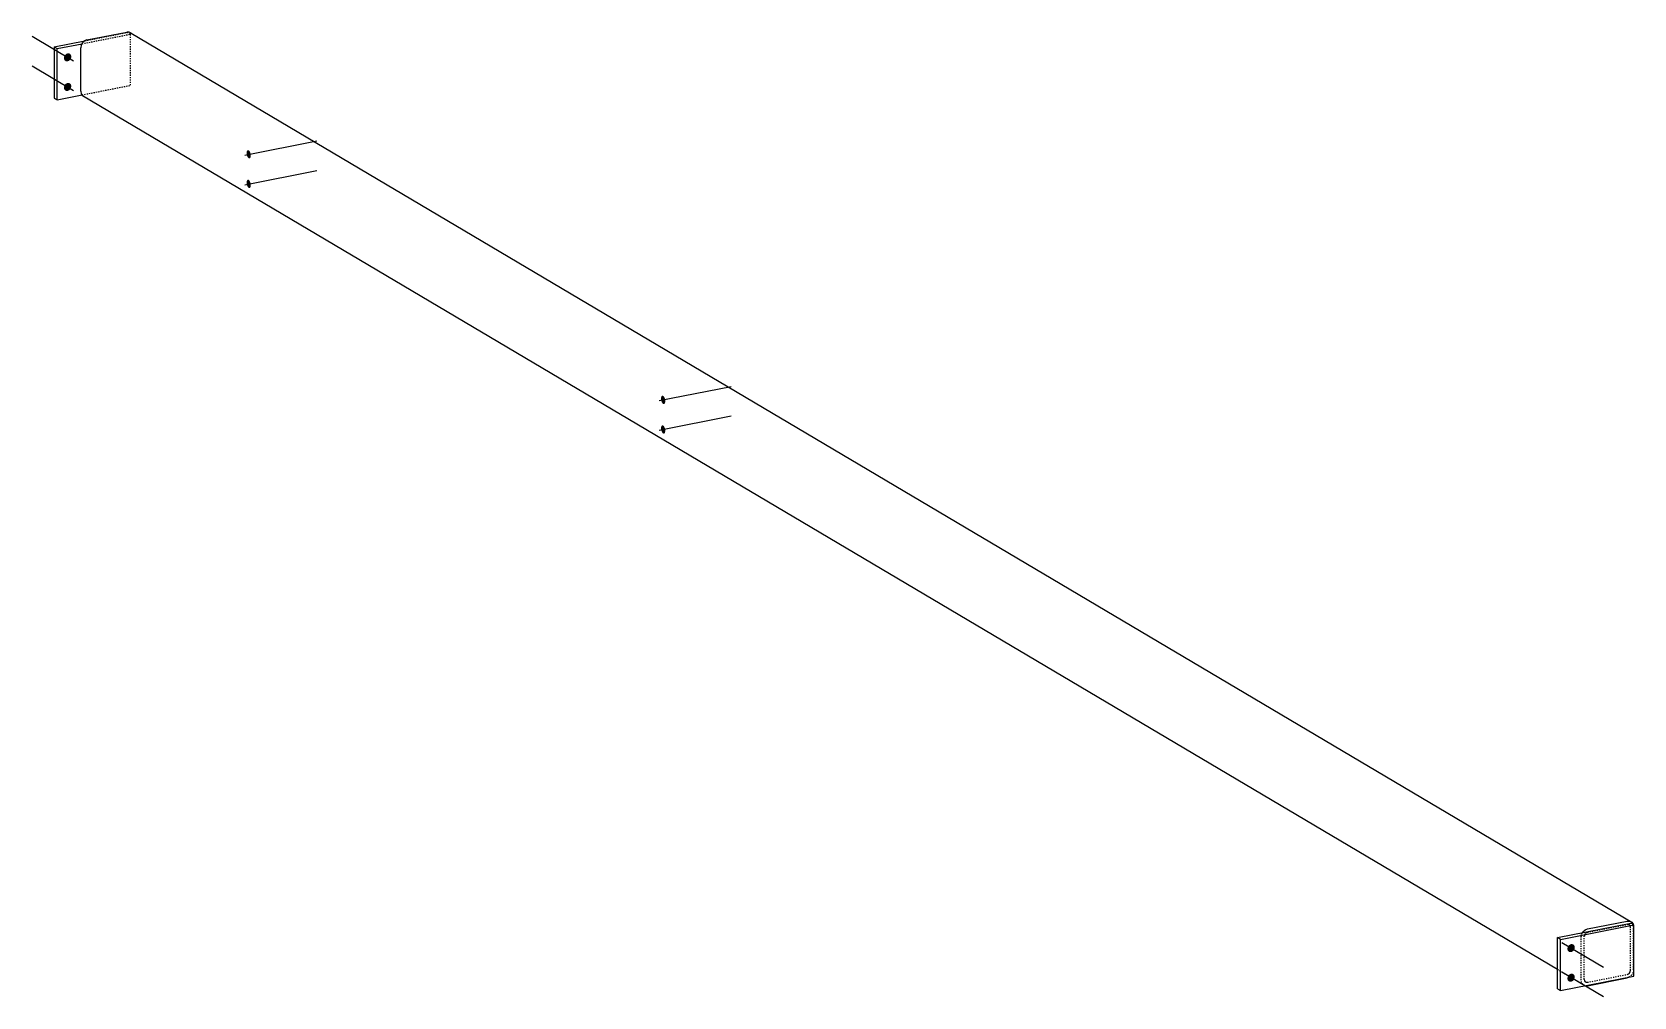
# Model space of a CAD drawing. Header units: millimetres. Extents: x 37 to 35777, y 5 to 1633.
# Drawn here: x 37 to 2684, y 39 to 1633 of the extents above; entities that cross this region are included whole.
import ezdxf

# ---------------------------------------------------------------- set-up
doc = ezdxf.new("R2010")
doc.units = ezdxf.units.MM
doc.linetypes.add('DXK_LINE_DOT2', pattern=[3.9198, 1.9599, -1.9599])
doc.layers.add('STÅL', color=7, linetype='Continuous')

msp = doc.modelspace()

# ---------------------------------------------------------------- hatches: boundary and pattern name
at = {"layer": 'STÅL', "linetype": 'Continuous'}
for points in [[(90.4, 1594.3), (91.3, 1595.5), (92.3, 1596.5), (93.5, 1597.3), (94.7, 1597.8), (96, 1598), (97.2, 1598), (98.4, 1597.7), (99.4, 1597.1), (100.3, 1596.2), (100.9, 1595.1), (101.3, 1593.9), (101.4, 1592.6), (101.3, 1591.2), (100.9, 1589.8), (100.2, 1588.5), (99.4, 1587.3), (98.4, 1586.3), (97.2, 1585.5), (96, 1585), (94.7, 1584.7), (93.5, 1584.8), (92.3, 1585.1), (91.3, 1585.7), (90.4, 1586.5), (89.8, 1587.6), (89.4, 1588.8), (89.3, 1590.2), (89.4, 1591.6), (89.8, 1593)], [(90.4, 1545.4), (91.3, 1546.6), (92.3, 1547.6), (93.5, 1548.4), (94.7, 1548.9), (96, 1549.2), (97.2, 1549.1), (98.4, 1548.8), (99.4, 1548.2), (100.3, 1547.3), (100.9, 1546.3), (101.3, 1545), (101.4, 1543.7), (101.3, 1542.3), (100.9, 1540.9), (100.2, 1539.6), (99.4, 1538.4), (98.4, 1537.4), (97.2, 1536.6), (96, 1536.1), (94.7, 1535.8), (93.5, 1535.9), (92.3, 1536.2), (91.3, 1536.8), (90.4, 1537.7), (89.8, 1538.7), (89.4, 1540), (89.3, 1541.3), (89.4, 1542.7), (89.8, 1544.1)], [(397.9, 1431.8), (398.1, 1430.3), (398.2, 1428.9), (398.1, 1427.6), (397.9, 1426.5), (397.5, 1425.5), (397, 1424.8), (396.4, 1424.4), (395.7, 1424.2), (395, 1424.4), (394.3, 1424.9), (393.6, 1425.6), (392.9, 1426.6), (392.3, 1427.8), (391.8, 1429.1), (391.5, 1430.5), (391.3, 1431.9), (391.2, 1433.3), (391.3, 1434.7), (391.5, 1435.8), (391.9, 1436.8), (392.4, 1437.5), (393, 1437.9), (393.7, 1438), (394.4, 1437.9), (395.1, 1437.4), (395.9, 1436.7), (396.5, 1435.7), (397.1, 1434.5), (397.6, 1433.2)], [(397.9, 1382.9), (398.1, 1381.5), (398.2, 1380.1), (398.1, 1378.7), (397.9, 1377.6), (397.5, 1376.6), (397, 1375.9), (396.4, 1375.5), (395.7, 1375.4), (395, 1375.5), (394.3, 1376), (393.6, 1376.7), (392.9, 1377.7), (392.3, 1378.9), (391.8, 1380.2), (391.5, 1381.6), (391.3, 1383.1), (391.2, 1384.5), (391.3, 1385.8), (391.5, 1386.9), (391.9, 1387.9), (392.4, 1388.6), (393, 1389), (393.7, 1389.2), (394.4, 1389), (395.1, 1388.5), (395.9, 1387.8), (396.5, 1386.8), (397.1, 1385.6), (397.6, 1384.3)], [(1082.9, 1026), (1083.1, 1024.5), (1083.2, 1023.1), (1083.1, 1021.8), (1082.9, 1020.7), (1082.5, 1019.7), (1082, 1019), (1081.4, 1018.6), (1080.7, 1018.4), (1080, 1018.6), (1079.3, 1019.1), (1078.6, 1019.8), (1077.9, 1020.8), (1077.3, 1022), (1076.8, 1023.3), (1076.5, 1024.7), (1076.3, 1026.1), (1076.2, 1027.6), (1076.3, 1028.9), (1076.5, 1030), (1076.9, 1031), (1077.4, 1031.7), (1078, 1032.1), (1078.7, 1032.2), (1079.4, 1032.1), (1080.1, 1031.6), (1080.9, 1030.9), (1081.5, 1029.9), (1082.1, 1028.7), (1082.6, 1027.4)], [(1082.9, 977.1), (1083.1, 975.7), (1083.2, 974.3), (1083.1, 973), (1082.9, 971.8), (1082.5, 970.8), (1082, 970.1), (1081.4, 969.7), (1080.7, 969.6), (1080, 969.7), (1079.3, 970.2), (1078.6, 970.9), (1077.9, 971.9), (1077.3, 973.1), (1076.8, 974.4), (1076.5, 975.8), (1076.3, 977.3), (1076.2, 978.7), (1076.3, 980), (1076.5, 981.2), (1076.9, 982.1), (1077.4, 982.8), (1078, 983.2), (1078.7, 983.4), (1079.4, 983.2), (1080.1, 982.7), (1080.9, 982), (1081.5, 981), (1082.1, 979.9), (1082.6, 978.5)], [(2575.4, 122.2), (2576.3, 123.4), (2577.3, 124.4), (2578.5, 125.2), (2579.7, 125.7), (2581, 125.9), (2582.2, 125.9), (2583.4, 125.6), (2584.4, 125), (2585.3, 124.1), (2585.9, 123), (2586.3, 121.8), (2586.4, 120.5), (2586.3, 119.1), (2585.9, 117.7), (2585.2, 116.4), (2584.4, 115.2), (2583.4, 114.2), (2582.2, 113.4), (2581, 112.9), (2579.7, 112.6), (2578.5, 112.6), (2577.3, 113), (2576.3, 113.6), (2575.4, 114.4), (2574.8, 115.5), (2574.4, 116.7), (2574.3, 118.1), (2574.4, 119.5), (2574.8, 120.9)], [(2575.4, 73.3), (2576.3, 74.5), (2577.3, 75.5), (2578.5, 76.3), (2579.7, 76.8), (2581, 77.1), (2582.2, 77), (2583.4, 76.7), (2584.4, 76.1), (2585.3, 75.2), (2585.9, 74.2), (2586.3, 72.9), (2586.4, 71.6), (2586.3, 70.2), (2585.9, 68.8), (2585.2, 67.5), (2584.4, 66.3), (2583.4, 65.3), (2582.2, 64.5), (2581, 64), (2579.7, 63.7), (2578.5, 63.8), (2577.3, 64.1), (2576.3, 64.7), (2575.4, 65.6), (2574.8, 66.6), (2574.4, 67.9), (2574.3, 69.2), (2574.4, 70.6), (2574.8, 72)]]:
    msp.add_hatch(color=96, dxfattribs=at).paths.add_polyline_path(points)

# ---------------------------------------------------------------- linework, layer by layer
at = {"layer": 'STÅL', "color": 96, "linetype": 'Continuous'}
for p, q in [((36.6, 1626.2), (105.3, 1585.5)), ((36.6, 1577.3), (105.3, 1536.6)), ((388.2, 1429.9), (507.3, 1453.4)), ((388.2, 1381), (507.3, 1404.5)), ((1073.2, 1024.1), (1192.3, 1047.6)), ((1073.2, 975.2), (1192.3, 998.7)), ((2634.1, 87.4), (2565.3, 128.2)), ((2634.1, 38.6), (2565.3, 79.3))]:
    msp.add_line(p, q, dxfattribs=at)
at = {"layer": 'STÅL', "color": 2, "linetype": 'Continuous'}
for p, q in [((73, 1608.8), (123.9, 1618.8)), ((120, 1615.5), (117.8, 1611.4)), ((123.4, 1618.6), (120, 1615.5)), ((127.4, 1620.3), (123.4, 1618.6)), ((127.4, 1620.3), (193.2, 1633.3)), ((197.2, 1633.2), (193.2, 1633.3)), ((200.6, 1631.4), (197.2, 1633.2)), ((200.6, 1631.4), (2680.6, 162.3)), ((73, 1608.8), (73, 1524.2)), ((73, 1608.8), (78, 1605.8)), ((78, 1605.8), (119.2, 1613.9)), ((78, 1521.2), (78, 1605.8)), ((117.8, 1611.4), (117, 1606.9)), ((117, 1535.5), (117, 1606.9)), ((73, 1524.2), (78, 1521.2)), ((78, 1521.2), (119.2, 1529.4)), ((117, 1535.5), (117.8, 1531.4)), ((117.8, 1531.4), (120, 1528.1)), ((2558, 83.9), (120, 1528.1)), ((2558, 136.7), (2679.3, 160.6)), ((2607.4, 151.1), (2673.2, 164.1)), ((2673.2, 164.1), (2677.2, 164)), ((2677.2, 164), (2680.6, 162.3)), ((2684.3, 157.6), (2679.3, 160.6)), ((2680.6, 162.3), (2682.8, 159)), ((2682.9, 158.4), (2682.8, 159)), ((2563, 133.7), (2558, 136.7)), ((2558, 52.1), (2558, 136.7)), ((2563, 133.7), (2684.3, 157.6)), ((2563, 49.1), (2563, 133.7)), ((2599.2, 144.8), (2600, 146.4)), ((2600, 146.4), (2603.4, 149.5)), ((2603.4, 149.5), (2607.4, 151.1)), ((2684.3, 73.1), (2684.3, 157.6)), ((2563, 49.1), (2684.3, 73.1)), ((2603.9, 57.2), (2607.4, 57.1)), ((2607.4, 57.1), (2673.2, 70.1)), ((2676.7, 71.6), (2673.2, 70.1)), ((2558, 52.1), (2563, 49.1))]:
    msp.add_line(p, q, dxfattribs=at)
at = {"layer": 'STÅL', "color": 7, "linetype": 'DXK_LINE_DOT2'}
for p, q in [((119.2, 1613.9), (199.3, 1629.8)), ((123.9, 1618.8), (194.3, 1632.7)), ((199.3, 1629.8), (194.3, 1632.7)), ((199.3, 1545.2), (199.3, 1629.8)), ((119.2, 1529.4), (199.3, 1545.2)), ((2597, 137.8), (2597.8, 142.3)), ((2597, 66.4), (2597, 137.8)), ((2597.8, 142.3), (2599.2, 144.8)), ((2602.6, 141), (2602.2, 138.8)), ((2602.2, 67.4), (2602.2, 138.8)), ((2603.7, 143.1), (2602.6, 141)), ((2605.4, 144.7), (2603.7, 143.1)), ((2607.4, 145.5), (2605.4, 144.7)), ((2607.4, 145.5), (2673.2, 158.5)), ((2675.2, 158.4), (2673.2, 158.5)), ((2676.9, 157.5), (2675.2, 158.4)), ((2678, 155.9), (2676.9, 157.5)), ((2678.4, 153.9), (2678, 155.9)), ((2678.4, 82.4), (2678.4, 153.9)), ((2683.6, 154.9), (2682.9, 158.4)), ((2683.6, 83.5), (2683.6, 154.9)), ((2600, 59), (2558, 83.9)), ((2676.9, 78.2), (2678, 80.2)), ((2678, 80.2), (2678.4, 82.4)), ((2683.6, 83.5), (2682.8, 79)), ((2597.8, 62.2), (2597, 66.4)), ((2600, 59), (2597.8, 62.2)), ((2603.4, 57.2), (2600, 59)), ((2602.2, 67.4), (2602.6, 65.3)), ((2602.6, 65.3), (2603.7, 63.7)), ((2603.4, 57.2), (2603.9, 57.2)), ((2603.7, 63.7), (2605.4, 62.8)), ((2605.4, 62.8), (2607.4, 62.8)), ((2607.4, 62.8), (2673.2, 75.8)), ((2673.2, 75.8), (2675.2, 76.6)), ((2675.2, 76.6), (2676.9, 78.2)), ((2677.2, 71.8), (2676.7, 71.6)), ((2680.6, 74.9), (2677.2, 71.8)), ((2682.8, 79), (2680.6, 74.9))]:
    msp.add_line(p, q, dxfattribs=at)

doc.saveas('drawing.dxf')
